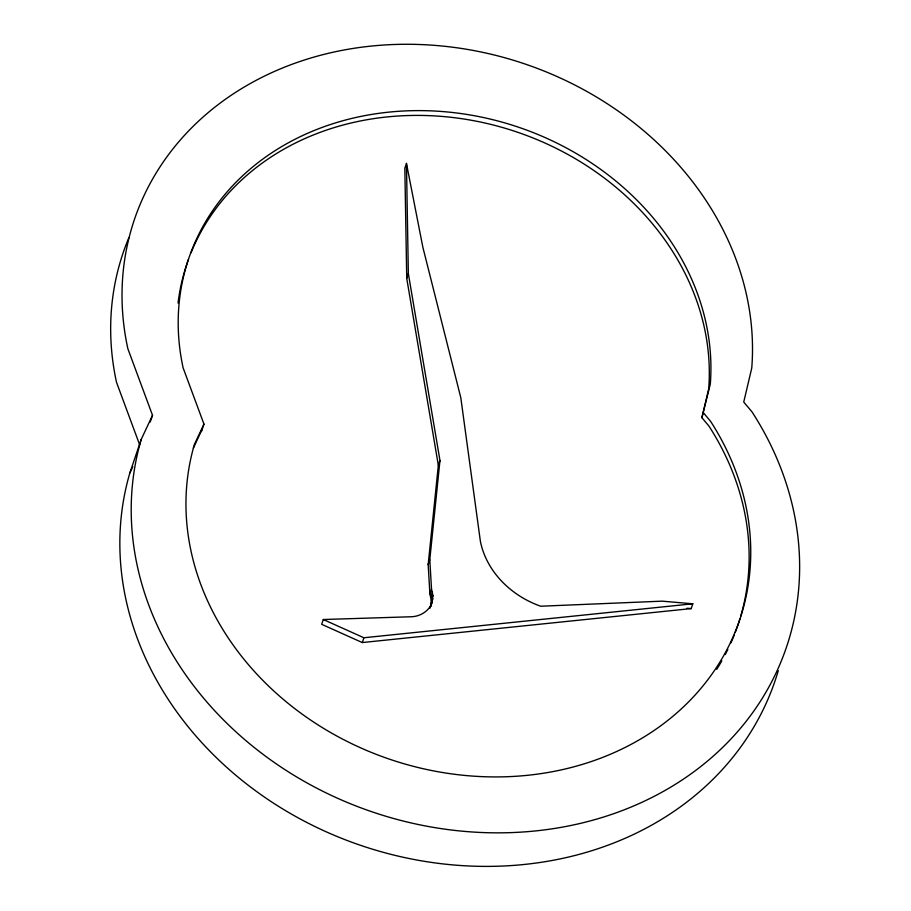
<?xml version="1.0" encoding="UTF-8"?>
<svg xmlns="http://www.w3.org/2000/svg" width="911" height="911" viewBox="0 0 911 911"><rect width="100%" height="100%" fill="white"/><g stroke="black" fill="none" stroke-linecap="round" stroke-linejoin="round"><path stroke-width="1.37" d="M439.967 460.499L429.787 559.753L431.518 589.087L432.919 595.509L432.201 601.852L430.584 606.646L431.29 600.303L429.901 593.881L428.17 564.547L438.339 465.293L439.967 460.499L408.344 273.528L406.454 163.399L404.837 168.193L406.727 278.322L438.339 465.293M740.689 616.314A286.453 244.239 18.7 0 0 708.917 426.052L701.903 417.705L708.678 388.963A270.191 230.381 18.7 0 0 495.835 125.672A270.191 230.381 18.7 0 0 191.014 252.791M701.903 417.705L710.295 384.169A270.191 230.381 18.7 0 0 428.09 110.755A270.191 230.381 18.7 0 0 183.122 367.85L203.95 424.105L201.445 431.507M778.279 670.644A339.006 289.049 18.7 0 1 372.941 849.325A339.006 289.049 18.7 0 1 129.84 473.003L141.205 439.444L152.513 415.291L127.859 348.719A319.761 272.64 18.7 0 1 417.773 44.445A319.761 272.64 18.7 0 1 751.757 368.033L743.74 402.047L752.042 411.92A339.006 289.049 18.7 0 1 514.544 832.472A339.006 289.049 18.7 0 1 141.205 439.444M150.235 421.998L152.513 415.291M406.727 278.322L408.344 273.528M432.201 601.852C429.673 610.689 420.734 616.269 411.852 616.736L323.291 619.514L321.674 624.308L362.271 642.551L691.187 608.594L692.815 603.799L662.126 601.158L540.667 606.225A88.299 75.283 18.7 0 1 480.37 541.191L460.795 397.663L422.886 247.359L406.454 163.399M362.271 642.551L363.899 637.757L692.815 603.799M428.17 564.547L429.787 559.753M429.901 593.881L431.518 589.087M430.857 597.069L432.474 592.275M431.29 600.303L432.919 595.509M431.199 603.526L432.827 598.732M429.844 608.411L431.062 604.824M129.84 473.003L132.824 466.648M203.95 424.105L194.396 444.511A286.453 244.239 18.7 0 0 509.864 776.605A286.453 244.239 18.7 0 0 710.534 421.258L703.531 412.911M193.371 448.03L202.333 428.899M687.008 608.241L691.187 608.594M323.291 619.514L363.899 637.757M139.668 444.853L116.506 382.278A319.761 272.64 18.7 0 1 128.815 237.862M734.22 635.058A286.453 244.239 18.7 0 1 730.884 642.95M727.843 649.429A286.453 244.239 18.7 0 1 725.258 654.542M721.842 660.828A286.453 244.239 18.7 0 1 716.706 669.391M739.88 619.002A286.453 244.239 18.7 0 1 735.257 632.405M178.044 303.021A270.191 230.381 18.7 0 1 188.509 259.282"/></g></svg>
